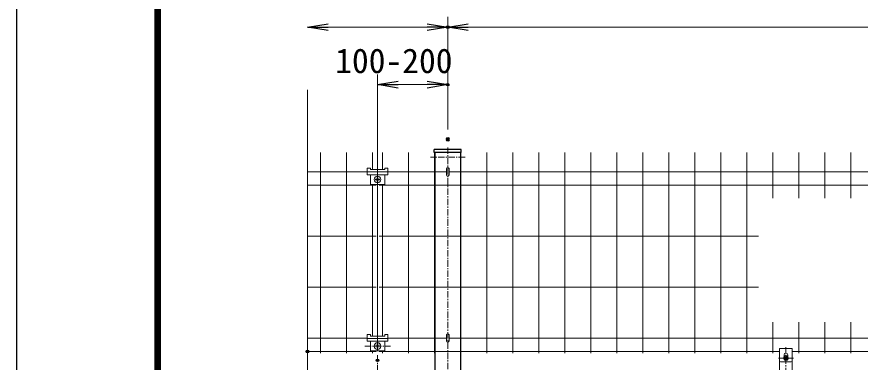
# Model space of a CAD drawing. Units: millimetres, scale not verified. Extents: x -4200 to 4200, y -2970 to 2970.
# Drawn here: x -4200 to -2554, y 271 to 944 of the extents above; entities that cross this region are included whole.
import ezdxf
from ezdxf.enums import TextEntityAlignment as Align

# ---------------------------------------------------------------- set-up
doc = ezdxf.new("R2010")
doc.units = ezdxf.units.MM
doc.header["$LTSCALE"] = 10
doc.header["$PDMODE"] = 32
doc.header["$PDSIZE"] = 5
doc.linetypes.add('USER1', pattern=[2, 1.25, -0.25, 0.25, -0.25])
for name, color, linetype, lineweight in [('0-1_D-TTL', 7, 'Continuous', 25), ('0-2_D-BMK', 2, 'USER1', 13), ('0-4_D-STR-DIM', 7, 'Continuous', 13), ('0-5_0', 7, 'Continuous', 25), ('0-8_D-STR3', 3, 'Continuous', 13), ('0-9_D-STR1', 1, 'Continuous', 25), ('0-E_D-STR5', 7, 'Continuous', 9)]:
    doc.layers.add(name, color=color, linetype=linetype, lineweight=lineweight)
doc.layers.add('0-6_DEFPOINTS', color=7, linetype='Continuous')
doc.styles.add('ＭＳ ゴシック', font='')
doc.styles.get('ＭＳ ゴシック').set_extended_font_data('MS Gothic')

# ---------------------------------------------------------------- blocks, each defined once
blk = doc.blocks.new('_OPEN')
at = {"layer": '0-5_0'}
blk.add_line((0, 0), (-10, 0), dxfattribs=at)
blk.add_lwpolyline([(-10, 1.667), (0, 0), (-10, -1.667)], dxfattribs=at)

msp = doc.modelspace()

# ---------------------------------------------------------------- linework, layer by layer
at = {"layer": '0-1_D-TTL', "color": 2}
msp.add_lwpolyline([(-4199.68, 2970.23), (4200.32, 2970.23), (4200.32, -2969.77), (-4199.68, -2969.77)], close=True, dxfattribs=at)
at = {"layer": '0-1_D-TTL'}
for points in [[(-3929.68, 2750.23), (3930.32, 2750.23), (3930.32, -2749.77), (-3929.68, -2749.77)], [(-3927.18, 2747.73), (3927.82, 2747.73), (3927.82, -2747.27), (-3927.18, -2747.27)], [(-3924.68, 2745.23), (3925.32, 2745.23), (3925.32, -2744.77), (-3924.68, -2744.77)], [(-3922.18, 2742.73), (3922.82, 2742.73), (3922.82, -2742.27), (-3922.18, -2742.27)], [(-3919.68, 2740.23), (3920.32, 2740.23), (3920.32, -2739.77), (-3919.68, -2739.77)]]:
    msp.add_lwpolyline(points, close=True, dxfattribs=at)
at = {"layer": '0-2_D-BMK'}
for p, q in [((-3358.86, 689.27), (-3358.86, -2080.1)), ((-3325.13, 670.3), (-3392.59, 670.3)), ((-3520.81, 302.08), (-3470.81, 302.08)), ((-2698.88, 299.89), (-2698.88, 237.19)), ((-3495.85, 212.03), (-3495.85, 284.45)), ((-2684.2, 278.72), (-2713.55, 278.72))]:
    msp.add_line(p, q, dxfattribs=at)
at = {"layer": '0-4_D-STR-DIM'}
for p, q in [((-3358.86, 724.32), (-3358.86, 943.99)), ((-3358.86, 724.27), (-3358.86, 943.94)), ((-3358.86, 724.27), (-3358.86, 943.94)), ((-3592.37, 923.99), (-3398.86, 923.99)), ((-3592.37, 923.94), (-3398.86, 923.94)), ((-3318.86, 923.94), (-1398.86, 923.94)), ((-3495.81, 294.13), (-3495.81, 832.01)), ((-3358.86, 726.45), (-3358.86, 832.01)), ((-3455.81, 812.01), (-3398.86, 812.01)), ((-3632.37, 801.55), (-3632.37, -1734.43))]:
    msp.add_line(p, q, dxfattribs=at)
at = {"layer": '0-6_DEFPOINTS'}
for p in [(-3358.86, 923.99), (-3358.86, 923.94), (-3358.86, 812.01), (-3358.86, 706.45), (-3358.86, 704.32), (-3358.86, 704.27), (-3632.37, 291.51), (-3632.37, 291.46), (-3495.81, 274.13)]:
    msp.add_point(p, dxfattribs=at)
at = {"layer": '0-8_D-STR3'}
for p, q in [((-3515.81, 649.14), (-3515.81, 636.34)), ((-3515.81, 649.14), (-3509.81, 649.14)), ((-3515.81, 641.84), (-3475.81, 641.84)), ((-3509.81, 649.14), (-3509.81, 646.24)), ((-3509.81, 646.24), (-3481.81, 646.24)), ((-3481.81, 649.14), (-3481.81, 646.24)), ((-3361.46, 648.36), (-3361.46, 636.19)), ((-3356.26, 648.36), (-3356.26, 636.19)), ((-3515.81, 636.34), (-3475.81, 636.34)), ((-3509.81, 636.34), (-3509.81, 617.34)), ((-3499.28, 627.34), (-3497.28, 627.34)), ((-3499.28, 626.34), (-3497.28, 626.34)), ((-3496.28, 630.34), (-3496.28, 628.34)), ((-3495.28, 630.34), (-3495.28, 628.34)), ((-3492.28, 627.34), (-3494.28, 627.34)), ((-3492.28, 626.34), (-3494.28, 626.34)), ((-3481.81, 636.34), (-3481.81, 617.34)), ((-3509.81, 617.34), (-3481.81, 617.34)), ((-3496.28, 623.34), (-3496.28, 625.34)), ((-3495.28, 623.34), (-3495.28, 625.34)), ((-3515.81, 324.38), (-3509.81, 324.38)), ((-3515.81, 324.38), (-3515.81, 311.58)), ((-3515.81, 317.08), (-3475.81, 317.08)), ((-3509.81, 324.38), (-3509.81, 321.48)), ((-3509.81, 321.48), (-3481.81, 321.48)), ((-3481.81, 324.38), (-3475.81, 324.38)), ((-3481.81, 324.38), (-3481.81, 321.48)), ((-3475.81, 324.38), (-3475.81, 311.58)), ((-3361.46, 324.28), (-3361.46, 312.11)), ((-3356.26, 324.28), (-3356.26, 312.11)), ((-3515.81, 311.58), (-3475.81, 311.58)), ((-3509.81, 311.58), (-3509.81, 292.58)), ((-3499.28, 302.58), (-3497.28, 302.58)), ((-3499.28, 301.58), (-3497.28, 301.58)), ((-3496.28, 305.58), (-3496.28, 303.58)), ((-3496.28, 298.58), (-3496.28, 300.58)), ((-3495.28, 305.58), (-3495.28, 303.58)), ((-3495.28, 298.58), (-3495.28, 300.58)), ((-3492.28, 302.58), (-3494.28, 302.58)), ((-3492.28, 301.58), (-3494.28, 301.58)), ((-3481.81, 311.58), (-3481.81, 292.58)), ((-2711.38, 297.02), (-2711.38, 240.6)), ((-2686.38, 297.02), (-2711.38, 297.02)), ((-2686.38, 297.02), (-2686.38, 240.6)), ((-3509.81, 292.58), (-3481.81, 292.58)), ((-2701.34, 282.98), (-2703.79, 278.72)), ((-2702.38, 284.83), (-2702.38, 281.18)), ((-2701.61, 280.77), (-2700.24, 279.41)), ((-2696.42, 282.98), (-2701.34, 282.98)), ((-2700.92, 281.45), (-2699.56, 280.09)), ((-2696.83, 281.45), (-2698.19, 280.09)), ((-2696.15, 280.77), (-2697.51, 279.41)), ((-2696.42, 282.98), (-2693.96, 278.72)), ((-2695.38, 284.83), (-2695.38, 281.18)), ((-2688.38, 271.38), (-2709.38, 271.38)), ((-2701.34, 274.46), (-2703.79, 278.72)), ((-2701.61, 276.68), (-2700.24, 278.04)), ((-2696.42, 274.46), (-2701.34, 274.46)), ((-2700.92, 275.99), (-2699.56, 277.36)), ((-2696.83, 275.99), (-2698.19, 277.36)), ((-2696.15, 276.68), (-2697.51, 278.04)), ((-2696.42, 274.46), (-2693.96, 278.72))]:
    msp.add_line(p, q, dxfattribs=at)
msp.add_lwpolyline([(-3481.81, 649.14), (-3475.81, 649.14), (-3475.81, 636.34)], dxfattribs=at)
for centre, radius in [((-3495.78, 626.84), 6.5), ((-3495.78, 302.08), 6.5), ((-2698.88, 278.72), 4.26)]:
    msp.add_circle(centre, radius, dxfattribs=at)
for centre, radius, start, end in [((-3499.28, 626.84), 0.5, 90.00001, 270), ((-3497.28, 628.34), 1, 270, 0.00001), ((-3497.28, 625.34), 1, 0, 90), ((-3495.78, 630.34), 0.5, 0, 179.99999), ((-3494.28, 628.34), 1, 180.00001, 270), ((-3494.28, 625.34), 1, 90, 180.00001), ((-3492.28, 626.84), 0.5, 270.00049, 90.00046), ((-3358.86, 636.19), 2.6, 180, 0), ((-3495.78, 623.34), 0.5, 180.00002, 0.00001), ((-3499.28, 302.08), 0.5, 90.00001, 270), ((-3497.28, 303.58), 1, 270, 0.00001), ((-3497.28, 300.58), 1, 0, 90), ((-3495.78, 305.58), 0.5, 0, 179.99999), ((-3495.78, 298.58), 0.5, 180.00002, 0.00001), ((-3494.28, 303.58), 1, 180.00001, 270), ((-3494.28, 300.58), 1, 90, 180.00001), ((-3492.28, 302.08), 0.5, 270.00049, 90.00046), ((-3358.86, 312.11), 2.6, 180, 0), ((-2698.88, 284.83), 3.5, 0, 180), ((-2701.26, 281.11), 0.483, 44.99953, 224.99952), ((-2698.88, 280.77), 0.965, 225.00001, 314.99999), ((-2696.49, 281.11), 0.483, 315, 135), ((-2709.38, 273.38), 2, 180, 270), ((-2701.26, 276.34), 0.483, 135, 314.99998), ((-2698.88, 277.52), 3.62, 237.53826, 302.46174), ((-2700.92, 278.72), 0.965, 314.99999, 45), ((-2698.88, 276.68), 0.965, 45, 135), ((-2696.83, 278.72), 0.965, 135, 225.00001), ((-2696.49, 276.34), 0.483, 225.00001, 44.99999), ((-2688.38, 273.38), 2, 270, 0)]:
    msp.add_arc(centre, radius, start, end, dxfattribs=at)
for centre in [(-3358.86, 648.35), (-3358.86, 324.26)]:
    msp.add_ellipse(centre, major_axis=(-2.6, 0), ratio=0.649974, start_param=3.1415927, end_param=6.2831853, dxfattribs=at)
at = {"layer": '0-9_D-STR1'}
for p, q in [((-3385.06, 679.41), (-3385.06, 685.62)), ((-3332.66, 685.62), (-3385.06, 685.62)), ((-3332.66, 679.55), (-3385.06, 679.55)), ((-3383.86, 679.55), (-3383.86, -2045.8)), ((-3333.86, 679.55), (-3333.86, -2045.8)), ((-3332.66, 679.41), (-3332.66, 685.62))]:
    msp.add_line(p, q, dxfattribs=at)
at = {"layer": '0-E_D-STR5'}
for p, q in [((-3607.39, 679.41), (-3607.39, 287.9)), ((-3556.62, 679.41), (-3556.62, 287.9)), ((-3505.85, 679.41), (-3505.85, 646.24)), ((-3485.9, 679.41), (-3485.9, 646.24)), ((-3435.13, 679.41), (-3435.13, 287.9)), ((-3384.36, 679.41), (-3384.36, 287.9)), ((-3333.59, 679.41), (-3333.59, 287.9)), ((-3282.82, 679.41), (-3282.82, 287.9)), ((-3232.05, 679.41), (-3232.05, 287.9)), ((-3181.28, 679.41), (-3181.28, 287.9)), ((-3130.51, 679.41), (-3130.51, 287.9)), ((-3079.75, 679.41), (-3079.75, 287.9)), ((-3028.98, 679.41), (-3028.98, 287.9)), ((-2978.21, 679.41), (-2978.21, 287.9)), ((-2927.44, 679.41), (-2927.44, 287.9)), ((-2876.67, 679.41), (-2876.67, 287.9)), ((-2825.9, 679.41), (-2825.9, 287.9)), ((-2775.13, 679.41), (-2775.13, 287.9)), ((-2724.36, 679.41), (-2724.36, 590.74)), ((-2673.59, 679.41), (-2673.59, 590.74)), ((-2622.82, 679.41), (-2622.82, 590.74)), ((-2572.05, 679.41), (-2572.05, 590.74)), ((-3515.81, 642.07), (-3632.37, 642.07)), ((-3361.46, 642.07), (-3475.81, 642.07)), ((-1515.81, 642.07), (-3356.26, 642.07)), ((-3498.81, 616.09), (-3632.37, 616.09)), ((-3505.85, 617.34), (-3505.85, 321.48)), ((-1498.8, 616.09), (-3492.81, 616.09)), ((-3485.9, 617.34), (-3485.9, 321.48)), ((-3498.81, 516.5), (-3632.37, 516.5)), ((-2752.7, 516.5), (-3492.81, 516.5)), ((-3498.81, 416.9), (-3632.37, 416.9)), ((-2752.7, 416.9), (-3492.81, 416.9)), ((-2724.36, 348.36), (-2724.36, 287.9)), ((-2673.59, 348.36), (-2673.59, 287.9)), ((-2622.82, 348.36), (-2622.82, 287.9)), ((-2572.05, 348.36), (-2572.05, 287.9)), ((-3515.81, 317.31), (-3632.37, 317.31)), ((-3361.46, 317.31), (-3475.81, 317.31)), ((-1515.81, 317.31), (-3356.26, 317.31)), ((-3498.81, 291.33), (-3632.37, 291.33)), ((-3505.85, 292.58), (-3505.85, 287.9)), ((-2711.38, 291.33), (-3492.81, 291.33)), ((-3485.9, 292.58), (-3485.9, 287.9)), ((-2051.38, 291.33), (-2686.38, 291.33))]:
    msp.add_line(p, q, dxfattribs=at)

# ---------------------------------------------------------------- block references
at = {"layer": '0-4_D-STR-DIM', "xscale": 4, "yscale": 4, "rotation": 180}
for p in [(-3632.37, 923.99), (-3632.37, 923.94), (-3358.86, 923.94), (-3495.81, 812.01)]:
    msp.add_blockref('_OPEN', p, dxfattribs=at)
at = {"layer": '0-4_D-STR-DIM', "xscale": 4, "yscale": 4}
for p in [(-3358.86, 923.99), (-3358.86, 923.94), (-3358.86, 812.01)]:
    msp.add_blockref('_OPEN', p, dxfattribs=at)

# ---------------------------------------------------------------- texts
at = {"layer": '0-4_D-STR-DIM', "style": 'ＭＳ ゴシック'}
msp.add_text('100-200', height=48.09, dxfattribs=at).set_placement((-3578.5, 820.04), align=Align.BOTTOM_LEFT)

doc.saveas('drawing.dxf')
